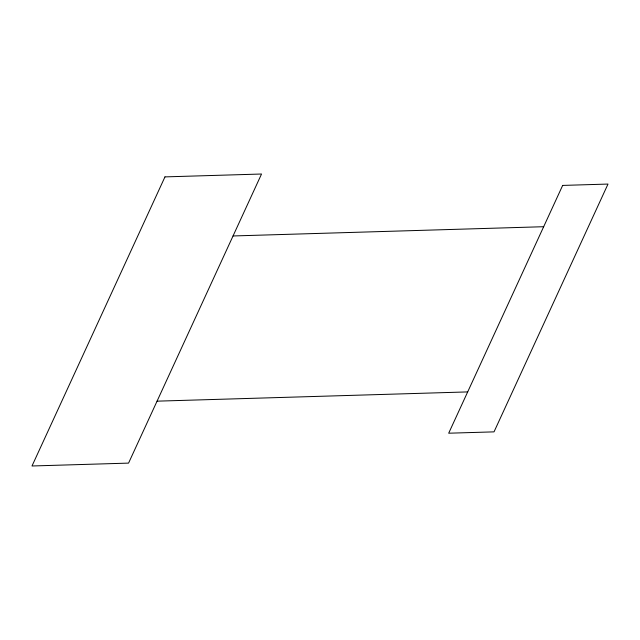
<?xml version="1.0" encoding="UTF-8"?>
<svg xmlns="http://www.w3.org/2000/svg" width="640" height="640" viewBox="0 0 640 640"><rect width="100%" height="100%" fill="white"/><g stroke="black" fill="none" stroke-linecap="round" stroke-linejoin="round"><path stroke-width="0.96" d="M233.04 235.96L543.672 226.712M157.056 401.16L467.688 391.912M164.968 176.888L32 465.984L128.56 463.112L261.536 174.016L164.968 176.888M562.664 185.416L448.688 433.208L494.024 431.864L608 184.064L562.664 185.416"/></g></svg>
